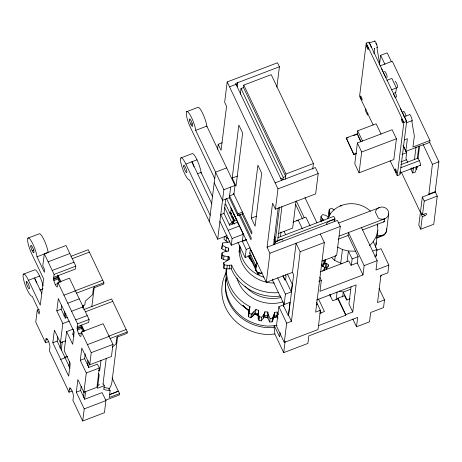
<?xml version="1.0" encoding="UTF-8"?>
<svg xmlns="http://www.w3.org/2000/svg" width="462" height="462" viewBox="0 0 462 462"><rect width="100%" height="100%" fill="white"/><g stroke="black" fill="none" stroke-linecap="round" stroke-linejoin="round"><path stroke-width="0.69" d="M278.453 314.483L277.31 312.075L274.699 312.306L274.249 315.933L272.597 320.998L272.02 321.904L269.646 321.979L270.097 318.353L268.37 314.714L267.839 312.035L264.928 311.815L264.478 315.436L263.363 318.151L261.249 320.888L259.02 320.391L258.189 318.641L258.645 315.02L258.541 310.377L255.988 309.494L255.538 313.115L253.667 315.28L250.849 317.804L248.631 316.799L249.087 310.539L249.988 306.647A45.189 41.239 7.1 0 1 226.403 268.809M248.631 316.799L249.087 310.539M229.845 240.806L229.51 241.961L222.684 243.012L222.228 245.131L225.883 247.274L228.707 248.181L228.476 250.837L225.364 251.403L222.06 252.864L221.789 258.576L223.544 259.604L227.656 260.291L228.113 256.664M48.845 341.522L45.559 342.775L46.084 338.496L46.627 338.357A4.868 0.999 69.2 0 1 47.95 340.228L48.539 341.47A4.868 0.999 69.2 0 1 49.677 344.779L49.965 346.667L49.428 350.929L69.034 392.215L72.222 391.002M69.034 392.215L69.566 387.941L70.109 387.797A4.868 0.999 69.2 0 1 71.425 389.674L72.014 390.91A4.868 0.999 69.2 0 1 73.158 394.219L73.446 396.113L72.909 400.369L82.71 420.998L104.424 412.733L105.937 400.618L102.125 392.596L84.76 399.208L80.642 390.54L81.168 386.336M53.742 277.304L54.1 274.411L44.294 253.782L66.037 245.507L75.814 266.141L75.462 269.028L53.742 277.304L53.852 280.555A4.868 0.999 69.2 0 0 54.99 283.87L55.579 285.106A4.868 0.999 69.2 0 0 56.901 286.977L57.444 286.838L57.969 282.565L69.456 278.188L89.062 319.479L88.71 322.372L77.223 326.744L77.327 330.001A4.868 0.999 69.2 0 0 78.465 333.31L79.054 334.546A4.868 0.999 69.2 0 0 80.376 336.423L80.919 336.284L81.445 332.005L103.165 323.735L112.971 344.392L111.452 356.502L89.732 364.772L81.809 348.077L80.278 360.308L86.302 372.984L83.893 392.261L96.928 387.295L99.336 368.023L97.476 364.114L88.791 367.423L84.627 358.651L85.222 353.898M77.223 326.744L77.576 323.85L57.969 282.565M39.247 309.257L37.272 310.008L35.759 322.118L45.559 342.775M44.294 253.782L42.781 265.893L44.681 269.906L44.387 272.303L37.012 256.774L36.793 255.342A11.873 2.443 69.2 0 0 28.54 237.965A11.873 2.443 69.2 0 0 31.762 253.881L43.578 278.759L40.281 305.168L28.465 280.284A11.873 2.443 69.2 0 0 23.435 278.823A11.873 2.443 69.2 0 0 31.687 296.2L32.103 296.096L39.472 311.625L39.178 314.021L37.272 310.008M73.152 329.094L66.632 331.577L64.23 350.849L70.253 363.525L68.676 376.143L52.824 342.752L54.395 330.139L60.418 342.816L65.633 340.835M60.418 342.816L62.826 323.544L56.803 310.862L58.333 298.637L74.186 332.028L72.655 344.259L66.632 331.577M70.08 368.295L57.167 341.095L57.692 336.89M67.319 317.215L65.315 317.977L61.151 309.211L61.66 305.134M60.043 348.117L60.834 341.828M64.045 316.123L64.651 311.226M61.238 350.138L62.301 341.62M65.2 318.416L65.818 313.45M68.954 366.395L69.577 361.423M72.915 334.667L73.539 329.701M82.981 307.958L83.339 305.111M82.71 420.998L84.223 408.887L76.299 392.198L77.876 379.579L83.893 392.261M91.811 306.82L94.3 286.85M83.426 397.36L84.124 391.77M87.422 365.361L88.034 360.47M84.621 399.382L85.597 391.574M88.583 367.66L89.201 362.687M89.732 364.772L91.245 352.662L81.445 332.005M70.934 256.318L88.248 249.723L103.915 282.709L103.748 284.061L93.428 287.988L92.596 294.669L85.314 301.108L84.835 304.966L82.369 305.902M100.999 360.308L99.769 370.16L98.429 370.674M102.98 384.297L106.185 358.627M103.424 383.893L104.285 385.701L103.8 389.553L110.118 390.817L109.286 397.499L119.6 393.572L118.457 391.164L109.43 394.6M117.596 336.804L111.983 381.733A17.337 15.818 7.1 0 1 108.726 389.304M119.6 393.572L119.433 394.918L105.446 400.242M83.657 309.615L111.631 298.966L127.298 331.953L127.125 333.304L116.811 337.231L115.979 343.907L112.335 347.129M217.585 149.249L218.203 144.277L222.222 142.746M209.355 221.679L215.54 172.153L226.675 167.908M276.882 87.122L279.423 66.788L277.518 62.774L227.194 81.936L224.653 102.264L226.559 106.277L221.061 150.3L218.203 144.277M227.05 235.666L217.683 239.229L223.874 189.697L195.692 130.353L195.472 128.915A11.873 2.443 69.2 0 0 187.22 111.538A11.873 2.443 69.2 0 0 190.442 127.454L214.732 178.609M237.26 86.844L237.786 82.64L236.567 85.47M237.526 222.216L229.649 225.219L224.018 213.363L225.803 199.076M240.321 94.196L241.031 88.531L243.486 87.595L243.797 85.089L271.229 74.642L313.432 163.519L312.728 169.167M227.125 251.444L221.772 248.758L222.228 245.131M222.684 243.012L221.772 248.758M224.405 236.353L224.03 239.374L227.91 242.215M243.145 213.583L237.826 215.604L229.337 197.73L230.665 187.11M221.789 258.576L222.06 252.864M232.213 178.043L238.837 125.04L242.648 133.068L236.024 186.071L232.213 178.043L237.428 176.057M223.544 259.604L223.995 255.977L222.239 254.949M226.091 241.152L226.547 237.532L225 236.192M223.995 255.977L229.008 256.814L229.55 259.257L223.729 262.722L223.279 266.343L224.006 268.503L226.859 268.919L231.219 268.734A45.189 41.239 7.1 0 0 280.584 296.032M225.433 250.895L225.883 247.274M234.731 221.125L230.729 212.693L231.208 208.836L236.446 219.866M224.006 268.503L224.457 264.882L223.729 262.722M229.637 225.156L229.816 223.729L233.067 222.47M195.692 130.353L206.826 126.109L235.008 185.458L233.911 194.225L229.568 195.876L238.057 213.756L237.826 215.604M228.326 251.201L228.707 248.181M226.859 268.919L227.31 265.298L231.67 265.113A45.189 41.239 7.1 0 0 278.291 292.677M232.49 224.018L232.871 220.94L234.338 224.024M233.766 213.808L243.243 234.257L232.109 238.496L231.266 245.247L246.39 239.483M228.632 259.835L229.008 256.814M229.192 268.953L229.643 265.332M231.219 268.734L231.67 265.113M237.404 223.198L237.578 221.835M251.213 255.203L245.155 257.513L246.165 249.416L242.354 241.389L243.295 233.87M251.27 218.174L257.888 165.177L261.7 173.204L255.082 226.201L251.27 218.174L256.485 216.193M249.74 253.927L250.242 249.884M249.428 308.437L248.637 314.16M249.838 307.854L249.988 306.647M255.215 268.566L255.705 264.651M262.07 272.765A4.747 4.337 7.1 0 1 259.644 273.054L257.357 272.193L255.821 270.403L256.785 262.699L250.623 249.717M250.849 317.804L251.305 314.177L255.988 309.494M251.992 316.782L252.443 313.161M262.035 273.071L258.067 274.578L258.241 273.227L257.623 271.933M253.667 315.28L254.123 311.659M258.189 318.641L258.091 313.998L258.541 310.377M258.108 314.83L258.558 311.209M316.637 302.321L320.426 310.297L318.018 329.568L284.269 342.423L286.671 323.146L291.453 321.327L300.144 251.761L296.107 243.255L292.469 272.361L266.297 282.322L269.935 253.222L267.076 247.205L272.574 203.182L275.433 209.205L315.656 193.89L318.197 173.556L315.338 167.533L275.115 182.848M259.02 320.391L259.471 316.765L258.645 315.02M261.249 320.888L261.706 317.261L263.819 314.524L264.928 311.815M275.433 209.205L277.974 188.871L227.194 81.936M263.363 318.151L263.819 314.524M273.591 244.721L278.205 207.802M274.613 244.612L274.971 241.747L274.07 239.847M281.918 206.635L277.633 240.95L275.179 241.886L279.516 207.167M282.969 179.533L283.235 177.408L241.031 88.531M269.646 321.979L267.92 318.341L267.388 315.656L267.839 312.035M267.92 318.341L268.37 314.714M272.857 279.088L272.684 280.48L284.118 304.556L289.986 302.327L288.305 315.789M285.343 179.216L286.001 173.966L243.797 85.089M280.422 236.81L281.029 231.964M272.02 321.904L272.47 318.283L274.699 312.306M272.597 320.998L273.048 317.377M273.544 318.526L274.001 314.905M379.088 288.49L384.494 299.884L383.535 307.594L370.697 312.479L369.531 321.823L356.502 326.784L357.669 317.44L308.841 335.851L307.894 343.433L283.697 352.645L274.855 334.014L274.105 327.24L274.295 325.698L279.643 336.954L280.174 332.704M277.997 318.104L276.853 315.696L277.31 312.075M292.469 272.361L293.647 274.838L288.594 315.309L288.161 315.477L283.212 305.059L278.869 306.71L276.461 325.981L284.269 342.423M284.118 304.556L285.424 294.132L291.285 291.897L285.568 279.857L286.053 276.005L285.435 274.711M296.026 201.143L292.66 228.095L278.263 233.576M283.449 306.473L283.893 302.928M283.697 352.645L285.118 341.308M291.285 291.897L292.25 284.188L287.381 273.937M328.673 217.267L325.756 215.332L322.609 214.587L321.021 216.487L320.541 220.339L321.032 221.315M321.61 221.65L322.008 218.434L321.021 216.487M322.73 220.767L322.886 219.479L322.008 218.434M320.299 234.043L324.336 242.544L315.644 312.116L320.426 310.297M334.176 210.031L331.601 208.189L329.296 209.315L328.811 213.167L329.204 216.568M328.857 215.298L329.296 209.315M329.285 215.927L329.683 212.716L329.337 211.446M319.802 277.2L321.344 280.451L319.987 291.331L362.97 274.965L364.137 265.627L348.446 232.577L348.082 235.464L358.062 256.474L357.253 262.924L362.97 274.965M323.094 266.759L323.331 264.83L325.872 263.282L326.767 263.542L328.413 264.882L328.436 265.39L326.68 268.243L326.507 269.415M323.648 263.969L324.099 260.343L325.179 259.967L324.722 263.594L321.523 264.31M325.41 259.656L324.722 263.594M324.694 270.663L325.069 267.642L321.373 265.483M324.376 267.758L325.392 267.14L325.872 263.282M327.379 268.289L326.282 267.394L326.767 263.542M326.519 269.531L326.68 268.243M328.17 266.811L328.413 264.882M334.713 221.044L334.979 218.896L333.778 216.366L277.818 237.676M356.456 153.563L353.857 154.556L346.246 137.994L357.305 133.789L360.978 141.534M330.203 296.54L330.469 294.444M342.013 263.854L334.719 260.401L335.331 255.515M267.076 247.205L337.422 220.414L340.28 226.438L336.648 255.538L321.991 261.117M390.13 160.707L397.228 175.658L400.005 174.601L406.658 121.362L368.999 42.054L366.222 43.116L359.569 96.356L373.152 124.959M353.857 154.556L346.246 137.994M336.169 299.659L337.127 291.978M340.679 263.525L342.423 249.561L337.653 247.06M357.247 134.211L357.675 130.81L376.137 123.781L381.04 134.107M318.37 325.658L345.715 315.246L337.901 298.793L337.982 298.163L344.496 295.686L346.592 300.098L350.173 298.735M357.38 142.972L354.781 163.785L359.072 172.817L393.82 159.586L396.419 138.773L392.128 129.741L357.38 142.972L361.671 152.004L359.072 172.817M365.927 108.98L365.661 111.111L367.567 115.125L367.833 113.011M342.671 296.945L343.283 292.053L350.658 289.247M347.101 261.504L348.412 251.022L342.423 249.561M373.949 53.771L374.647 48.164A3.465 0.71 69.2 0 1 374.116 48.302M377.252 47.17L377.079 48.579L379.464 62.613L379.204 64.663M351.368 265.188L352.154 258.905L348.412 251.022L355.838 251.195M345.715 315.246L345.795 314.622L337.982 298.163M351.068 286.856L348.931 303.95L352.743 311.977L345.795 314.622M379.498 64.582L380.653 55.33L387.168 52.847L391.447 61.856M352.743 311.977L356.121 284.915L316.516 299.994M377.275 225.901L377.546 223.764M377.466 225.797L377.639 224.393L377.806 230.694L376.062 244.658L375.34 247.332M386.821 80.348L391.874 78.425L396.39 87.936L395.818 92.498L393.295 93.463M376.08 256.445L376.952 249.457L373.209 241.58L376.178 236.706L377.806 230.694M361.475 227.61L377.171 260.66L376.004 270.004L388.837 265.113L381.023 248.66L376.466 250.398M376.565 238.103L382.605 235.805L382.686 235.181L376.646 237.48M362.445 229.995L384.378 221.645L384.736 218.757L386.226 217.948A6.67 6.087 7.1 0 0 388.161 210.782A6.67 6.087 7.1 0 0 381.052 207.057L338.565 223.019M386.63 230.347L388.686 213.912M397.228 175.658L403.875 122.418L366.222 43.116M388.837 265.113L387.878 272.823L380.925 275.473L377.546 302.529L384.494 299.884M428.84 194.571L432.386 164.27L423.221 144.733L405.803 151.369L407.386 138.704L404.348 139.865M405.139 149.399L406.681 152.639L405.936 158.587L407.721 162.341M416.331 166.412L415.644 171.899L412.78 172.996L413.484 167.336M414.46 159.557L416.048 146.824M417.296 158.685L418.878 146.05M417.076 166.256L416.655 169.6L416.043 168.301M420.004 165.153A3.465 0.71 69.2 0 0 420.495 164.258A3.465 0.71 69.2 0 0 419.317 160.684L418.093 158.102L419.6 146.015M435.354 192.088L422.326 197.055L418.809 225.202L420.715 229.216L433.749 224.255L437.26 196.102L435.164 191.69L438.9 161.792L429.712 142.446L429.955 140.517L392.302 61.215L379.885 65.939M422.28 216.678L421.327 214.668L421.569 212.739L422.522 214.749L424.693 213.923A2.374 0.837 -25.4 0 1 426.744 214.056A2.374 0.837 -25.4 0 1 424.451 215.846L422.28 216.678L420.715 229.216M422.522 214.749L424.232 201.062L422.326 197.055M82.923 308.021L83.068 306.878L71.581 311.244M59.338 282.213A4.868 0.999 69.2 0 1 58.195 278.904L58.091 275.647M82.814 331.652A4.868 0.999 69.2 0 1 81.676 328.343L81.566 325.086M109.748 394.658L118.457 391.164M255.746 267.082L255.451 268.179L255.821 270.403M373.209 241.58L372.903 242.094A26.097 23.816 7.1 0 1 369.34 245.617M322.632 271.211L325.069 267.642M279.423 66.788L235.614 83.466L281.629 180.371M229.522 86.827L236.036 84.35M186.602 111.694L197.736 107.455A11.873 2.443 69.2 0 1 202.154 112.306A11.873 2.443 69.2 0 1 206.606 124.676L206.941 126.842M374.567 41.049L368.919 43.197A3.465 0.71 69.2 0 1 369.098 43.151M190.841 124.272L192.152 123.776M180.821 157.952L191.955 153.713A11.873 2.443 69.2 0 1 196.379 158.564A11.873 2.443 69.2 0 1 200.831 170.928L201.161 173.094M217.683 239.229L189.507 179.885L189.091 179.989A11.873 2.443 69.2 0 1 180.844 162.612A11.873 2.443 69.2 0 1 185.868 164.074L197.008 159.835M391.337 89.859L396.39 87.936M27.922 238.121L39.056 233.882A11.873 2.443 69.2 0 1 43.474 238.733A11.873 2.443 69.2 0 1 47.927 251.103L48.146 252.535M197.228 173.822L201.051 172.366L212.653 196.8M32.161 250.699L34.124 249.948M346.194 138.421L348.146 137.676M353.349 135.695L356.6 134.459M404.325 116.667L409.344 114.755A3.465 0.71 69.2 0 1 411.267 117.088A3.465 0.71 69.2 0 1 411.856 120.928M37.012 256.774L47.494 252.783M223.874 189.697L235.008 185.458M403.875 122.418L406.658 121.362M48.106 261.798L69.826 253.534M286.001 173.966L313.432 163.519M23.418 274.162L34.552 269.923A11.873 2.443 69.2 0 1 38.658 274.18A11.873 2.443 69.2 0 1 43.145 285.886M229.337 197.73L222.545 200.317L214.212 182.767M283.235 177.408L285.689 176.472L243.486 87.595M72.078 258.726L89.391 252.131M353.909 154.129L356.508 153.141M361.671 152.004L396.419 138.773M224.74 204.937L225.826 204.527L233.547 220.79M28.465 280.284L39.599 276.045M277.974 188.871L318.197 173.556M75.814 266.141L54.1 274.411M224.018 213.363L220.761 214.599L232.109 238.496M53.563 278.667L57.906 277.009M53.621 279.423L57.969 277.766M229.654 213.028L230.48 212.711M53.852 280.555L58.195 278.904M429.955 140.517L412.97 146.985L414.339 136.059L411.954 122.026L412.127 120.617L406.479 122.765A3.465 0.71 69.2 0 0 406.381 121.673M238.057 213.756L242.712 211.983M39.824 290.032L43.006 288.819M231.762 217.036L232.634 216.707L234.713 221.084M55.284 284.494L57.767 283.547M423.198 144.929L429.712 142.446M402.021 154.412L406.681 152.639M236.81 219.802L232.825 221.321L233.997 223.793M400.929 161.879L406.699 159.679M228.199 230.261L239.333 226.022M400.935 164.634L418.093 158.102M74.798 290.956L102.772 280.301M63.958 295.189L75.45 290.817M400.837 167.718L419.317 160.684M76.605 293.11L103.915 282.709M399.982 173.071L420.437 165.28M416.158 167.816L417.353 167.359M432.386 164.27L438.9 161.792M67.77 303.222L79.262 298.85M56.803 310.862L61.151 309.211M296.234 220.767L305.879 217.094L310.089 225.958M242.354 241.389L246.338 239.87M292.948 222.153L298.227 220.143L302.431 228.99M246.165 249.416L250.15 247.898M85.47 311.769L112.774 301.374M274.971 241.747L334.979 218.896M62.826 323.544L69.34 321.061M77.576 323.85L89.062 319.479M269.935 253.222L340.28 226.438M45.923 339.905L47.788 339.195M428.649 194.167L435.164 191.69M77.038 328.107L81.387 326.455M77.096 328.869L81.445 327.212M77.327 330.001L81.676 328.343M424.232 201.062L437.26 196.102M52.824 342.752L57.167 341.095M78.759 333.934L81.243 332.987M339.143 236.117L384.736 218.757A6.67 6.087 7.1 0 1 379.637 218.734L378.262 218.024L375.473 212.162L375.849 210.77A6.67 6.087 7.1 0 1 379.383 207.467M300.144 251.761L324.336 242.544M338.115 239.258L348.082 235.464M258.241 273.227L259.569 272.724M421.327 214.668L422.955 214.05M108.836 336.14L126.155 329.545M87.439 344.635L109.159 336.365M109.979 338.548L127.298 331.953M64.674 357.276L67.273 356.289M65.413 357.34L67.412 356.583M60.747 359.448L65.096 357.79M91.245 352.662L112.971 344.392M285.568 279.857L285.135 280.024L283.027 275.589M80.278 360.308L84.627 358.651M352.154 258.905L358.183 256.606M372.932 250.987L376.952 249.457M320.172 271.829L348.839 260.915L350.935 265.332L357.253 262.924M374.711 256.277L376.605 255.555L376.004 254.296M318.74 281.445L321.344 280.451M364.137 265.627L377.171 260.66M86.302 372.984L99.336 368.023M69.404 389.351L70.646 388.877M76.299 392.198L80.642 390.54M97.597 385.4L99.445 384.696M316.326 304.753L317.567 304.279M104.285 385.701L97.505 388.276L99.18 374.901L98.608 373.7M337.901 298.793L332.669 300.785L329.614 294.352M319.721 313.3L324.422 311.509L318.549 299.133M84.223 408.887L105.937 400.618M52.223 270.461L73.96 262.237M75.699 319.906L87.208 315.581M321.991 265.24L323.331 264.83M322.684 260.574L324.099 260.343M274.249 315.933L276.853 315.696M274.324 283.033C259.188 283.154 244.334 272.938 240.24 258.119A34.673 31.641 7.1 0 1 239.743 245.755M277.067 325.496L268.387 326.132A44.167 40.309 7.1 0 1 226.288 277.471M274.105 327.24L268.191 327.673A44.167 40.309 7.1 0 1 226.241 278.32M274.855 334.014L267.596 334.552A47.193 43.07 7.1 0 1 226.241 272.314M339.974 205.919L341.944 205.792M270.097 318.353L272.47 318.283M264.478 315.436L267.388 315.656M224.457 264.882L227.31 265.298M104.06 387.427L108.974 388.409L110.118 390.817M259.471 316.765L261.706 317.261M339.293 291.072L343.283 292.053L347.026 299.936M325.392 267.14L326.282 267.394M255.538 313.115L258.091 313.998M280.677 178.361L283.801 179.545M249.082 313.178L251.305 314.177M321.136 265.28L323.077 266.181M226.547 237.532L228.367 238.594M322.886 219.479L323.874 220.178M331.283 257.317L334.719 260.401M329.683 212.716L330.584 214.212M380.653 55.33L384.933 64.334M381.346 68.376L385.862 77.887M393.387 93.728L395.189 97.534M400.271 108.229L404.186 116.47M403.603 146.154L404.527 148.1M403.026 145.518L405.803 151.369M410.695 168.607L412.78 172.996M423.741 214.345L424.451 215.846M401.276 172.066L420.697 212.976M357.675 130.81L362.578 141.135M357.859 135.499L360.62 141.308M304.966 197.609L316.984 222.915M352.806 319.005L356.502 326.784M296.309 200.982L304.279 217.764M295.524 204.192L302.575 219.04M284.124 231.485L285.626 234.644M319.854 310.579L321.09 313.184M273.96 239.31L275.179 241.886M283.021 276.189L284.806 279.955M277.697 277.858L285.424 294.132M233.495 193.255L251.94 232.091L251.698 234.02L242.169 213.952M288.594 315.309L291.453 321.327M240.153 214.57L251.218 237.872L250.976 239.801L238.987 214.559M278.869 306.71L286.671 323.146M226.53 198.573L266.297 282.322M249.832 252.922L256.3 266.551A4.747 4.337 7.1 0 1 255.96 265.454M249.63 255.105L255.781 268.052M249.087 255.665L258.067 274.578M224.578 207.305L231.988 222.903M237.878 242.186L245.155 257.513M211.891 203.863L191.909 161.775A11.873 2.443 69.2 0 1 194.005 166.857M219.918 221.344L231.266 245.247M185.868 164.074L210.158 215.223M112.035 377.91L118.422 391.36M57.987 275.427L61.03 281.832M81.676 325.312L84.413 331.075M57.565 275.999L60.545 282.27M80.948 325.242L83.928 331.514M72.84 333.83L74.03 336.336M41.776 293.295L34.506 277.985A11.873 2.443 69.2 0 1 36.602 283.067M376.016 242.585L376.062 244.658M369.357 43.324A3.465 0.71 69.2 0 1 371.327 47.471M374.474 41.314A3.465 0.71 69.2 0 1 376.559 44.063A3.465 0.71 69.2 0 1 376.721 47.309M375.785 43.37A1.426 0.295 69.2 0 1 375.935 43.665M376.316 44.687A1.426 0.295 69.2 0 1 376.391 44.999M403.973 116.597A3.465 0.71 69.2 0 1 406.196 120.917M399.977 171.714A3.465 0.71 69.2 0 1 399.797 173.117M384.575 71.783A3.159 0.647 69.2 0 1 386.324 73.908A3.159 0.647 69.2 0 1 386.856 77.408M395.097 81.832A3.159 0.647 69.2 0 1 396.997 84.338A3.159 0.647 69.2 0 1 397.147 87.295M395.328 92.816A3.159 0.647 69.2 0 1 396.402 96.073A3.159 0.647 69.2 0 1 395.951 96.893M403.499 112.064A3.159 0.647 69.2 0 1 404.423 112.104A3.159 0.647 69.2 0 1 405.942 115.979M411.896 167.845A1.946 0.398 69.2 0 1 411.376 168.428M232.744 210.62A4.747 4.337 7.1 0 1 230.861 207.744M231.37 213.675A4.747 4.337 7.1 0 1 230.729 212.693M257.426 263.681A4.747 4.337 7.1 0 1 256.439 261.602M251.247 260.106A30.423 27.76 7.1 0 1 248.077 255.613M277.65 316.799A34.673 31.641 7.1 0 1 273.533 317.377M267.966 317.423A34.673 31.641 7.1 0 1 263.802 316.92M258.414 315.552A34.673 31.641 7.1 0 1 254.533 314.01M249.174 310.949A34.673 31.641 7.1 0 1 242.977 305.474M386.596 228.754A6.67 6.087 7.1 0 1 377.587 235.17M384.378 221.645A6.67 6.087 7.1 0 1 383.275 221.962M381.04 275.092A6.67 6.087 7.1 0 1 380.63 276.628M252.529 262.416A28.211 25.745 7.1 0 1 248.718 256.583M238.941 252.125A34.673 31.641 7.1 0 1 239.079 250.75M239.287 249.382A34.673 31.641 7.1 0 1 239.564 248.019M386.515 229.383A6.67 6.087 7.1 0 1 382.605 235.805M327.616 218.37A26.097 23.816 7.1 0 1 370.432 211.151M248.937 309.956A45.189 41.239 7.1 0 1 226.224 268.832M283.056 301.894A35.69 32.571 7.1 0 1 236.948 278.037M281.277 297.493A34.517 31.497 7.1 0 1 245.091 286.088M263.866 277.194A34.517 31.497 7.1 0 1 239.969 246.644M277.564 316.672A34.517 31.497 7.1 0 1 273.481 317.238M267.92 317.279A34.517 31.497 7.1 0 1 263.802 316.776M258.408 315.402A34.517 31.497 7.1 0 1 254.579 313.871M249.226 310.811A34.517 31.497 7.1 0 1 243.168 305.469M274.809 243.994A4.487 1.588 -25.4 0 1 278.522 240.407A4.487 1.588 -25.4 0 1 282.935 240.448M326.963 224.549A4.487 1.588 -25.4 0 1 329.787 220.934A4.487 1.588 -25.4 0 1 334.736 220.726M274.676 236.284A4.747 0.976 69.2 0 1 274.082 237.976M183.761 166.753A4.037 0.832 69.2 0 0 186.567 172.667A4.037 0.832 69.2 0 0 185.47 167.25A4.037 0.832 69.2 0 0 183.761 166.753M189.541 120.501A4.037 0.832 69.2 0 0 192.348 126.409A4.037 0.832 69.2 0 0 191.251 120.998A4.037 0.832 69.2 0 0 189.541 120.501M26.357 282.963A4.037 0.832 69.2 0 0 29.164 288.877A4.037 0.832 69.2 0 0 28.067 283.46A4.037 0.832 69.2 0 0 26.357 282.963M30.862 246.927A4.037 0.832 69.2 0 0 33.668 252.835A4.037 0.832 69.2 0 0 32.571 247.424A4.037 0.832 69.2 0 0 30.862 246.927M366.626 46.304A2.171 0.445 69.2 0 0 368.133 49.48A2.171 0.445 69.2 0 0 367.544 46.57A2.171 0.445 69.2 0 0 366.626 46.304M395.091 169.791A2.171 0.445 69.2 0 0 396.604 172.967A2.171 0.445 69.2 0 0 396.015 170.056A2.171 0.445 69.2 0 0 395.091 169.791M360.464 96.864A2.171 0.445 69.2 0 0 361.977 100.046A2.171 0.445 69.2 0 0 361.388 97.135A2.171 0.445 69.2 0 0 360.464 96.864M401.501 119.745A2.171 0.445 69.2 0 0 403.008 122.927A2.171 0.445 69.2 0 0 402.419 120.016A2.171 0.445 69.2 0 0 401.501 119.745"/></g></svg>
